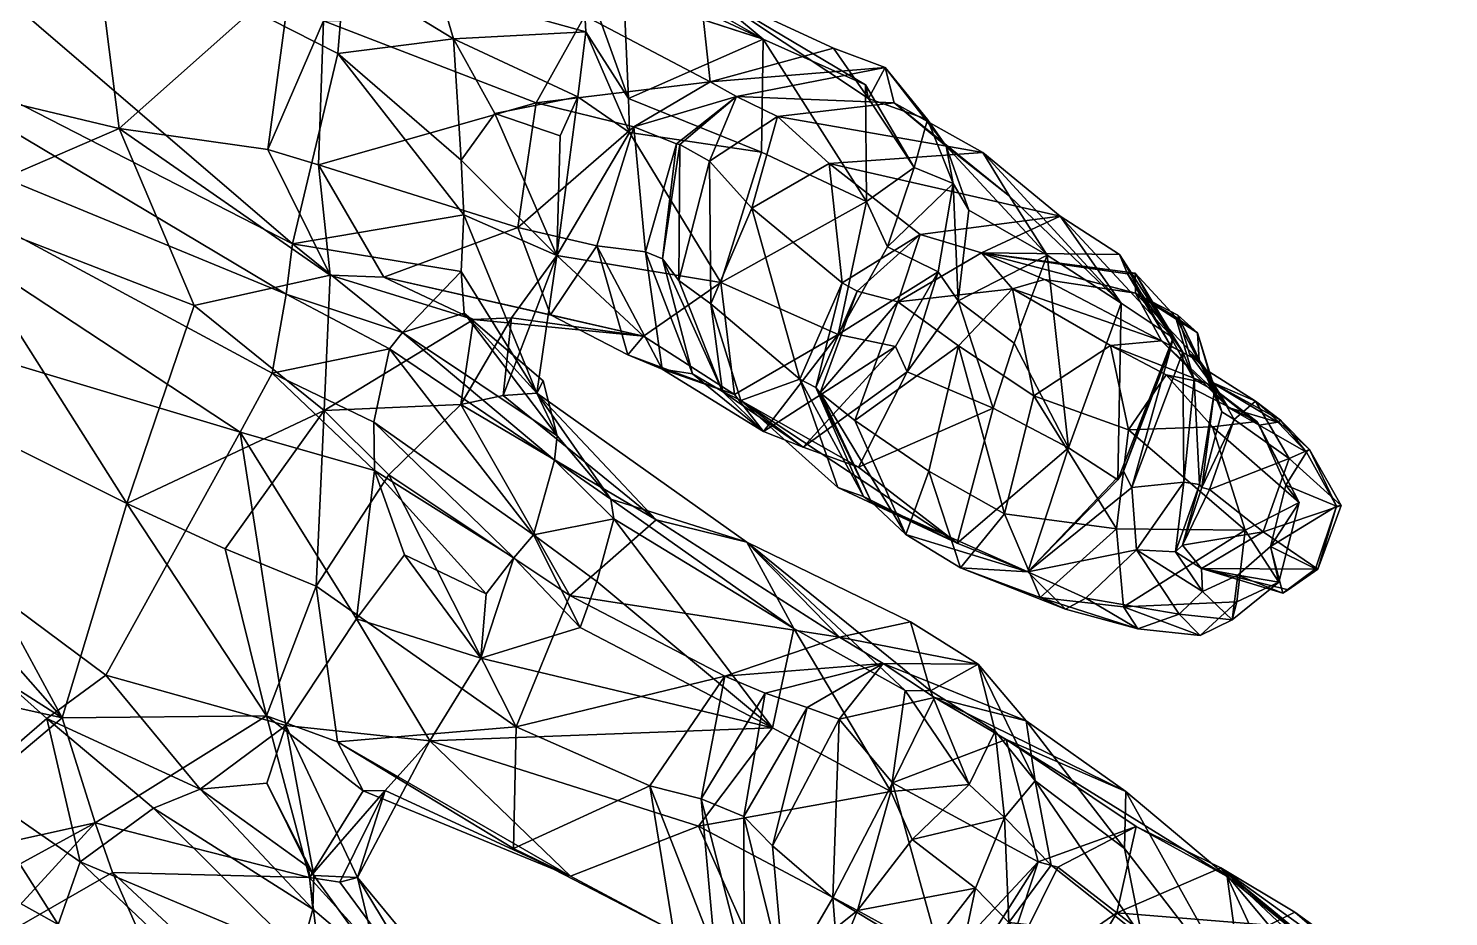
# Model space of a CAD drawing. Extents: x -472 to 472, y -81 to 99.
# Drawn here: x 423.46 to 468.99, y -23.14 to 5.33 of the extents above; entities that cross this region are included whole.
import ezdxf

# ---------------------------------------------------------------- set-up
doc = ezdxf.new("R2010")
doc.units = 0
doc.header["$MEASUREMENT"] = 0
doc.layers.add('body', color=250, linetype='Continuous')

msp = doc.modelspace()

# ---------------------------------------------------------------- meshes
at = {"layer": 'body'}
mesh = msp.add_polyface(dxfattribs=at)
corners = [(412.409, 15.175, 780.264), (411.047, 9.146, 782.125), (431.921, -1.577, 764.146), (433.384, 4.528, 759.932), (426.613, -9.894, 743.586), (418.666, -5.936, 748.787), (420.58, -0.372, 746.507), (428.777, -3.547, 743.385), (431.096, -16.708, 748.075), (424.546, -16.77, 749.809), (429.766, -11.348, 745.122), (417.261, -8.504, 751.025), (431.718, -3.192, 765.599), (409.824, 5.833, 783.703), (431.27, -5.721, 766.952), (430.247, -7.613, 767.125), (419.549, -20.695, 770.25), (402.151, -4.26, 784.304), (411.815, -18.888, 771.992), (405.492, -0.18, 785.216), (425.947, -15.4, 769.312), (418.736, -21.655, 750.335), (412.316, -14.039, 751.932), (416.292, -11.497, 751.13), (421.568, -18.927, 770.682), (424.048, -16.791, 769.999), (428.964, -19.051, 766.998), (426.366, 2.121, 739.961), (419.727, 3.71, 742.828), (425.411, 9.737, 740.436), (431.878, 7.025, 741.835), (418.126, 9.092, 741.87), (433.597, 7.136, 759.898), (433.807, 9.854, 758.7), (412.514, 21.027, 776.321), (416.19, 17.024, 740.348), (432.943, -6.921, 744.946), (413.975, -3.623, 750.149), (413.365, 3.474, 749.637), (412.006, -3.877, 750.695), (411.54, 7.523, 748.377), (426.517, 12.117, 738.679), (411.224, 3.493, 750.311), (410.685, -21.077, 756.315), (410.656, 16.787, 745.633)]
mesh.append_faces([[corners[k] for k in face] for face in [(0, 1, 2, 0), (2, 3, 0, 2), (4, 5, 6, 4), (6, 7, 4, 6), (8, 9, 4, 8), (4, 10, 8, 4), (5, 4, 9, 5), (9, 11, 5, 9), (12, 1, 13, 12), (13, 14, 12, 13), (15, 13, 19, 15), (19, 20, 15, 19), (9, 21, 22, 9), (22, 23, 9, 22), (24, 25, 19, 24), (26, 20, 25, 26), (27, 7, 6, 27), (6, 28, 27, 6), (27, 29, 30, 27), (28, 31, 29, 28), (29, 27, 28, 29), (32, 33, 34, 32), (29, 31, 35, 29), (4, 7, 36, 4), (6, 5, 37, 6), (37, 38, 6, 37), (28, 38, 40, 28), (40, 31, 28, 40), (39, 42, 38, 39), (38, 37, 39, 38), (11, 23, 39, 11), (39, 37, 11, 39), (22, 21, 43, 22), (31, 40, 44, 31)]], dxfattribs={"vtx2": -1, "vtx3": -1})
mesh.append_faces([[corners[k] for k in face] for face in [(15, 14, 13, 15), (1, 12, 2, 1), (16, 17, 18, 16), (20, 19, 25, 20), (0, 3, 32, 0), (11, 37, 5, 11), (22, 39, 23, 22), (30, 29, 41, 30), (6, 38, 28, 6), (11, 9, 23, 11)]], dxfattribs={"vtx3": -1})
mesh = msp.add_polyface(dxfattribs=at)
corners = [(441.072, 3.144, 751.853), (440.509, 1.89, 752.088), (440.403, -1.952, 748.325), (436.232, 8.5, 744.587), (444.986, 6.686, 737.147), (441.293, 5.731, 733.332), (440.21, 8.374, 750.347), (442.257, 7.211, 746.609), (438.558, 9.829, 749.189), (441.228, 7.187, 750.646), (441.328, 5.228, 751.579), (442.699, 3.09, 748.146), (442.548, 6.444, 746.838), (442.732, 1.997, 748.005), (438.411, 2.61, 755.663), (437.091, 4.997, 756.733), (447.012, 4.988, 739.439), (446.958, 1.368, 740.443), (445.317, 3.618, 726.556), (439.742, 2.943, 730.315), (442.871, 2.174, 726.101), (446.156, 3.146, 724.594), (444.24, 1.636, 724.32), (443.594, 12.035, 720.924), (440.09, 9.439, 720.013), (442.428, 8.319, 714.624), (445.173, 11.099, 716.093), (444.301, 7.813, 711.856), (446.481, 10.919, 713.393), (440.255, 7.997, 710.606), (437.294, 10.959, 709.671), (439.218, 9.639, 705.331), (441.996, 6.879, 706.445), (445.341, 6.801, 708.731), (436.534, 10.148, 719.162), (443.154, 6.894, 704.224), (440.533, 8.887, 702.892), (444.271, 9.031, 700.11), (445.714, 7.166, 701.624), (447.145, 6.442, 705.834), (441.236, 12.84, 702.107), (439.757, 13.743, 704.248), (438.716, 9.02, 714.158), (439.344, 8.655, 713.189), (437.09, 11.701, 711.937)]
mesh.append_faces([[corners[k] for k in face] for face in [(8, 16, 3, 8)]], dxfattribs={"vtx0": -1, "vtx1": -1, "vtx3": -1})
mesh.append_faces([[corners[k] for k in face] for face in [(0, 1, 2, 0), (3, 4, 5, 3), (6, 7, 8, 6), (9, 10, 11, 9), (11, 12, 9, 11), (7, 6, 9, 7), (9, 12, 7, 9), (10, 0, 13, 10), (13, 11, 10, 13), (14, 1, 0, 14), (0, 15, 14, 0), (8, 7, 16, 8), (16, 4, 3, 16), (11, 17, 16, 11), (16, 12, 11, 16), (18, 5, 4, 18), (19, 5, 18, 19), (18, 20, 19, 18), (21, 22, 20, 21), (20, 18, 21, 20), (23, 24, 25, 23), (25, 26, 23, 25), (27, 28, 26, 27), (26, 25, 27, 26), (29, 30, 31, 29), (31, 32, 29, 31), (32, 33, 27, 32), (27, 29, 32, 27), (25, 24, 34, 25), (35, 36, 37, 35), (37, 38, 35, 37), (35, 39, 33, 35), (33, 32, 35, 33), (32, 31, 36, 32), (36, 35, 32, 36), (37, 36, 40, 37), (36, 31, 41, 36), (29, 43, 44, 29), (43, 29, 27, 43), (27, 25, 43, 27)]], dxfattribs={"vtx2": -1, "vtx3": -1})
mesh.append_faces([[corners[k] for k in face] for face in [(13, 17, 11, 13), (12, 16, 7, 12), (25, 42, 43, 25)]], dxfattribs={"vtx3": -1})
mesh = msp.add_polyface(dxfattribs=at)
corners = [(436.316, 10.744, 753.334), (438.721, 9.464, 750.823), (438.558, 9.829, 749.189), (435.896, 11.67, 753.298), (436.232, 8.5, 744.587), (435.901, 8.369, 739.769), (434.299, 10.975, 738.814), (434.548, 8.053, 739.188), (431.878, 7.025, 741.835), (426.517, 12.117, 738.679), (431.133, 1.454, 741.774), (426.366, 2.121, 739.961), (441.293, 5.731, 733.332), (440.21, 8.374, 750.347), (432.759, 0.964, 739.176), (432.916, 5.578, 738.816), (439.742, 2.943, 730.315), (439.153, -1.053, 730.592), (433.384, 4.528, 759.932), (437.422, -0.642, 757.559), (437.335, 1.11, 755.868), (436.698, 9.642, 754.965), (436.642, 6.528, 757.396), (436.571, 8.613, 756.415), (433.807, 9.854, 758.7), (433.597, 7.136, 759.898), (433.648, 11.166, 757.596), (437.091, 4.997, 756.733), (441.328, 5.228, 751.579), (441.228, 7.187, 750.646), (441.072, 3.144, 751.853), (438.411, 2.61, 755.663), (433.012, 11.069, 738.219), (439.344, 8.655, 713.189), (436.921, 11.905, 712.64), (437.09, 11.701, 711.937), (436.534, 10.148, 719.162), (440.09, 9.439, 720.013), (438.925, 9.732, 723.758), (435.975, 10.475, 722.949), (438.716, 9.02, 714.158), (442.428, 8.319, 714.624), (438.074, 9.998, 725.642), (436.226, 11.922, 713.336), (435.476, 10.685, 724.51)]
mesh.append_faces([[corners[k] for k in face] for face in [(0, 1, 2, 0), (2, 3, 0, 2), (4, 5, 6, 4), (7, 8, 9, 7), (8, 10, 11, 8), (12, 5, 4, 12), (2, 1, 13, 2), (14, 15, 16, 14), (16, 17, 14, 16), (12, 16, 15, 12), (15, 7, 12, 15), (21, 0, 3, 21), (22, 23, 24, 22), (24, 25, 22, 24), (21, 26, 24, 21), (24, 23, 21, 24), (27, 22, 25, 27), (25, 18, 27, 25), (1, 0, 21, 1), (21, 13, 1, 21), (22, 28, 29, 22), (29, 23, 22, 29), (13, 21, 23, 13), (23, 29, 13, 23), (27, 30, 28, 27), (28, 22, 27, 28), (20, 31, 27, 20), (27, 18, 20, 27), (3, 2, 4, 3), (15, 14, 10, 15), (10, 8, 15, 10), (6, 5, 7, 6), (7, 32, 6, 7), (36, 37, 38, 36), (38, 39, 36, 38), (36, 40, 41, 36), (33, 40, 43, 33)]], dxfattribs={"vtx2": -1, "vtx3": -1})
mesh.append_faces([[corners[k] for k in face] for face in [(18, 19, 20, 18), (7, 15, 8, 7), (5, 12, 7, 5), (33, 34, 35, 33), (42, 39, 38, 42), (42, 44, 39, 42)]], dxfattribs={"vtx3": -1})
mesh = msp.add_polyface(dxfattribs=at)
corners = [(445.66, -2.814, 739.354), (446.958, 1.368, 740.443), (442.732, 1.997, 748.005), (454.053, 1.352, 721.158), (449.133, 0.998, 719.516), (447.478, 2.504, 722.59), (451.211, 2.944, 726.325), (456.536, -0.685, 715.836), (452.052, -1.279, 712.771), (458.44, -1.92, 712.563), (454.013, -1.865, 709.326), (445.299, 1.075, 722.505), (446.652, -0.427, 719.182), (445.333, -3.499, 719.916), (449.551, -2.828, 712.707), (450.999, -1.665, 734.028), (452.627, -2.467, 731.926), (453.105, 0.365, 731.372), (451.856, 0.872, 733.246), (453.264, -3.403, 729.796), (444.986, 6.686, 737.147), (449.267, 4.698, 731.029), (445.317, 3.618, 726.556), (450.396, 3.081, 732.367), (447.012, 4.988, 739.439), (450.299, 3.522, 734.423), (446.156, 3.146, 724.594), (450.931, 4.078, 728.73), (452.286, 2.408, 730.236), (453.606, -0.489, 728.703), (452.885, 1.555, 727.664), (456.122, -1.942, 723.552), (454.917, -0.042, 722.602), (450.329, -0.215, 735.46), (444.342, 1.615, 723.68), (444.24, 1.636, 724.32)]
mesh.append_faces([[corners[k] for k in face] for face in [(23, 20, 25, 23), (33, 18, 25, 33)]], dxfattribs={"vtx0": -1, "vtx1": -1, "vtx3": -1})
mesh.append_faces([[corners[k] for k in face] for face in [(0, 1, 2, 0), (3, 4, 5, 3), (5, 6, 3, 5), (7, 8, 4, 7), (4, 3, 7, 4), (7, 9, 10, 7), (11, 12, 13, 11), (12, 11, 5, 12), (5, 4, 12, 5), (14, 12, 4, 14), (4, 8, 14, 4), (15, 16, 17, 15), (17, 18, 15, 17), (17, 16, 19, 17), (20, 21, 22, 20), (23, 21, 20, 23), (20, 24, 25, 20), (26, 27, 6, 26), (6, 5, 26, 6), (27, 26, 22, 27), (22, 21, 27, 22), (27, 21, 23, 27), (23, 28, 27, 23), (28, 23, 18, 28), (18, 17, 28, 18), (17, 29, 30, 17), (30, 28, 17, 30), (30, 29, 31, 30), (31, 32, 30, 31), (27, 28, 30, 27), (30, 6, 27, 30), (32, 3, 6, 32), (6, 30, 32, 6), (33, 15, 18, 33), (18, 23, 25, 18), (24, 1, 33, 24), (33, 25, 24, 33), (33, 1, 0, 33)]], dxfattribs={"vtx2": -1, "vtx3": -1})
mesh.append_faces([[corners[k] for k in face] for face in [(26, 34, 35, 26), (11, 34, 26, 11), (11, 26, 5, 11)]], dxfattribs={"vtx3": -1})
mesh = msp.add_polyface(dxfattribs=at)
corners = [(440.82, -12.85, 736.859), (435.019, -8.976, 742.927), (437.32, -6.726, 743.729), (438.676, -6.44, 744.387), (438.948, -3.946, 743.664), (440.403, -1.952, 748.325), (437.422, -0.642, 757.559), (437.328, -2.465, 759.198), (439.758, -6.356, 750.352), (437.726, -3.995, 742.783), (432.943, -6.921, 744.946), (433.135, -2.576, 743.828), (433.384, 4.528, 759.932), (431.921, -1.577, 764.146), (434.558, -8.835, 764.055), (430.247, -7.613, 767.125), (433.977, -13.59, 763.471), (435.037, -4.935, 763.6), (431.718, -3.192, 765.599), (431.27, -5.721, 766.952), (434.533, -7.287, 764.654), (435.451, -4.412, 762.705), (435.517, -11.538, 763.302), (438.135, -12.791, 760.659), (437.433, -3.799, 760.599), (440.408, -7.733, 757.247), (439.649, -10.899, 759.249), (440.328, -8.504, 757.768), (439.02, -11.636, 759.336), (439.965, -5.966, 757.076), (434.85, -2.637, 740.07), (440.199, -3.852, 732.212), (443.182, -4.531, 736.682), (439.153, -1.053, 730.592), (432.759, 0.964, 739.176), (437.335, 1.11, 755.868), (438.411, 2.61, 755.663), (426.366, 2.121, 739.961), (431.133, 1.454, 741.774), (428.777, -3.547, 743.385), (429.766, -11.348, 745.122), (426.613, -9.894, 743.586), (432.689, -12.549, 743.609)]
mesh.append_faces([[corners[k] for k in face] for face in [(0, 1, 2, 0), (3, 4, 5, 3), (6, 7, 8, 6), (9, 2, 10, 9), (10, 11, 9, 10), (6, 12, 13, 6), (13, 7, 6, 13), (14, 15, 16, 14), (17, 18, 19, 17), (19, 20, 17, 19), (14, 20, 19, 14), (19, 15, 14, 19), (21, 13, 18, 21), (18, 17, 21, 18), (14, 22, 23, 14), (24, 21, 25, 24), (17, 20, 26, 17), (26, 27, 17, 26), (28, 26, 20, 28), (20, 14, 28, 20), (21, 17, 27, 21), (27, 25, 21, 27), (8, 7, 24, 8), (24, 29, 8, 24), (7, 13, 21, 7), (21, 24, 7, 21), (30, 31, 32, 30), (33, 31, 30, 33), (30, 34, 33, 30), (36, 35, 5, 36), (37, 38, 11, 37), (11, 39, 37, 11), (10, 40, 41, 10), (10, 1, 42, 10), (42, 40, 10, 42), (34, 30, 11, 34), (11, 38, 34, 11), (4, 3, 2, 4), (2, 9, 4, 2)]], dxfattribs={"vtx2": -1, "vtx3": -1})
mesh.append_faces([[corners[k] for k in face] for face in [(6, 5, 35, 6), (10, 39, 11, 10), (2, 1, 10, 2), (30, 9, 11, 30)]], dxfattribs={"vtx3": -1})
mesh = msp.add_polyface(dxfattribs=at)
corners = [(440.408, -7.733, 757.247), (442.133, -9.754, 753.13), (439.758, -6.356, 750.352), (439.965, -5.966, 757.076), (446.492, -11.136, 743.909), (443.58, -10.425, 739.767), (438.676, -6.44, 744.387), (437.32, -6.726, 743.729), (440.82, -12.85, 736.859), (440.403, -1.952, 748.325), (437.422, -0.642, 757.559), (442.23, -10.386, 754.956), (440.328, -8.504, 757.768), (439.649, -10.899, 759.249), (437.433, -3.799, 760.599), (447.995, -13.9, 747.221), (442.732, 1.997, 748.005), (441.072, 3.144, 751.853), (443.182, -4.531, 736.682), (445.66, -2.814, 739.354), (438.948, -3.946, 743.664), (437.726, -3.995, 742.783), (434.85, -2.637, 740.07), (440.509, 1.89, 752.088), (438.411, 2.61, 755.663), (445.333, -3.499, 719.916), (444.314, -2.754, 722.912), (445.299, 1.075, 722.505), (446.092, -6.405, 730.258), (442.676, -5.129, 728.754), (443.782, -5.596, 727.287), (441.679, -1.637, 727.015), (443.243, -1.831, 725.561), (440.199, -3.852, 732.212), (439.153, -1.053, 730.592), (442.871, 2.174, 726.101), (439.742, 2.943, 730.315), (444.24, 1.636, 724.32), (444.744, -5.737, 726.592), (447.029, -7.588, 728.04), (443.789, -2.053, 724.56), (445.706, -6.304, 724.914), (444.342, 1.615, 723.68)]
mesh.append_faces([[corners[k] for k in face] for face in [(0, 1, 2, 0), (2, 3, 0, 2), (2, 4, 5, 2), (5, 6, 2, 5), (7, 5, 8, 7), (9, 2, 6, 9), (2, 9, 10, 2), (11, 12, 13, 11), (12, 11, 1, 12), (1, 0, 12, 1), (0, 3, 14, 0), (4, 2, 1, 4), (9, 16, 17, 9), (18, 19, 9, 18), (9, 20, 18, 9), (18, 21, 22, 18), (9, 23, 24, 9), (16, 9, 19, 16), (25, 26, 27, 25), (19, 18, 28, 19), (28, 29, 30, 28), (30, 29, 31, 30), (31, 32, 30, 31), (33, 34, 31, 33), (31, 29, 33, 31), (29, 28, 18, 29), (18, 33, 29, 18), (35, 31, 34, 35), (34, 36, 35, 34), (35, 37, 32, 35), (32, 31, 35, 32), (38, 30, 32, 38), (32, 40, 38, 32), (40, 26, 41, 40), (41, 38, 40, 41), (40, 32, 37, 40), (37, 42, 40, 37), (42, 27, 26, 42), (26, 40, 42, 26)]], dxfattribs={"vtx2": -1, "vtx3": -1})
mesh.append_faces([[corners[k] for k in face] for face in [(1, 11, 15, 1), (6, 5, 7, 6), (20, 21, 18, 20), (30, 38, 39, 30)]], dxfattribs={"vtx3": -1})
mesh = msp.add_polyface(dxfattribs=at)
corners = [(454.013, -1.865, 709.326), (458.939, -2.511, 711.453), (458.95, -3.16, 708.078), (456.03, -2.713, 706.806), (455.013, -3.011, 706.02), (458.987, -11.388, 711.274), (458.838, -9.387, 713.834), (455.503, -12.086, 713.353), (458.497, -3.472, 718.038), (456.536, -0.685, 715.836), (454.053, 1.352, 721.158), (454.917, -0.042, 722.602), (456.122, -1.942, 723.552), (452.052, -1.279, 712.771), (460.156, -4.59, 714.722), (451.329, -3.434, 708.687), (453.282, -4.838, 705.105), (452.33, -8.862, 706.032), (449.952, -7.242, 709.865), (453.264, -3.403, 729.796), (455.059, -4.759, 724.452), (453.606, -0.489, 728.703), (454.383, -6.837, 724.493), (450.067, -8.736, 723.005), (453.234, -11.165, 716.658), (456.802, -8.112, 718.7), (458.386, -9.139, 715.269), (453.338, -11.958, 707.663), (451.585, -10.889, 711.453), (453.105, 0.365, 731.372), (454.751, -10.23, 702.705), (455.689, -6.446, 701.363), (458.155, -4.836, 702.418), (458.722, -7.537, 699.666), (458.34, -10.711, 700.258), (459.784, -4.685, 702.892), (451.628, -5.681, 729.344), (452.627, -2.467, 731.926), (458.44, -1.92, 712.563), (458.69, -2.536, 712.07), (458.569, -8.858, 714.311)]
mesh.append_faces([[corners[k] for k in face] for face in [(8, 10, 11, 8), (25, 12, 20, 25)]], dxfattribs={"vtx0": -1, "vtx2": -1, "vtx3": -1})
mesh.append_faces([[corners[k] for k in face] for face in [(8, 11, 12, 8), (25, 20, 22, 25)]], dxfattribs={"vtx0": -1, "vtx3": -1})
mesh.append_faces([[corners[k] for k in face] for face in [(0, 1, 2, 0), (2, 3, 0, 2), (5, 6, 7, 5), (8, 9, 10, 8), (0, 13, 9, 0), (9, 8, 14, 9), (15, 0, 4, 15), (4, 16, 15, 4), (16, 17, 18, 16), (19, 20, 12, 19), (12, 21, 19, 12), (22, 23, 24, 22), (24, 25, 22, 24), (25, 8, 12, 25), (8, 25, 26, 8), (7, 26, 25, 7), (25, 24, 7, 25), (17, 27, 28, 17), (19, 21, 29, 19), (27, 17, 30, 27), (31, 16, 4, 31), (4, 32, 31, 4), (33, 31, 32, 33), (31, 33, 34, 31), (34, 30, 31, 34), (30, 17, 16, 30), (16, 31, 30, 16), (35, 32, 4, 35), (4, 3, 35, 4), (19, 36, 22, 19), (22, 20, 19, 22), (36, 19, 37, 36), (0, 38, 39, 0), (39, 1, 0, 39), (7, 6, 40, 7), (40, 26, 7, 40), (13, 0, 15, 13)]], dxfattribs={"vtx2": -1, "vtx3": -1})
mesh.append_faces([[corners[k] for k in face] for face in [(4, 0, 3, 4), (2, 35, 3, 2)]], dxfattribs={"vtx3": -1})
mesh = msp.add_polyface(dxfattribs=at)
corners = [(446.652, -0.427, 719.182), (449.551, -2.828, 712.707), (448.191, -5.915, 713.322), (445.333, -3.499, 719.916), (449.952, -7.242, 709.865), (451.329, -3.434, 708.687), (453.282, -4.838, 705.105), (448.698, -6.177, 712.483), (450.024, -3.087, 711.244), (448.844, -6.355, 712.034), (451.628, -5.681, 729.344), (448.3, -8.093, 726.298), (450.067, -8.736, 723.005), (454.383, -6.837, 724.493), (450.232, -9.674, 714.221), (450.485, -9.85, 713.81), (453.234, -11.165, 716.658), (451.585, -10.889, 711.453), (452.33, -8.862, 706.032), (446.294, -6.593, 721.257), (445.706, -6.304, 724.914), (444.314, -2.754, 722.912), (449.409, -9.386, 714.909), (449.417, -4.48, 733.661), (446.092, -6.405, 730.258), (447.029, -7.588, 728.04), (451.253, -4.868, 731.732), (445.66, -2.814, 739.354), (443.782, -5.596, 727.287), (452.052, -1.279, 712.771), (452.627, -2.467, 731.926), (450.999, -1.665, 734.028), (444.744, -5.737, 726.592), (455.503, -12.086, 713.353), (450.329, -0.215, 735.46)]
mesh.append_faces([[corners[k] for k in face] for face in [(34, 27, 23, 34)]], dxfattribs={"vtx0": -1, "vtx2": -1, "vtx3": -1})
mesh.append_faces([[corners[k] for k in face] for face in [(34, 23, 31, 34)]], dxfattribs={"vtx0": -1, "vtx3": -1})
mesh.append_faces([[corners[k] for k in face] for face in [(0, 1, 2, 0), (2, 3, 0, 2), (4, 5, 6, 4), (10, 11, 12, 10), (12, 13, 10, 12), (15, 14, 7, 15), (7, 9, 15, 7), (17, 4, 18, 17), (19, 12, 11, 19), (11, 20, 19, 11), (20, 21, 3, 20), (3, 19, 20, 3), (19, 3, 2, 19), (2, 22, 19, 2), (19, 22, 16, 19), (16, 12, 19, 16), (23, 24, 25, 23), (25, 26, 23, 25), (26, 25, 11, 26), (11, 10, 26, 11), (24, 23, 27, 24), (28, 25, 24, 28), (1, 8, 7, 1), (7, 2, 1, 7), (14, 22, 2, 14), (2, 7, 14, 2), (30, 26, 10, 30), (23, 26, 30, 23), (30, 31, 23, 30), (5, 8, 29, 5), (5, 4, 9, 5), (9, 8, 5, 9), (9, 4, 17, 9), (17, 15, 9, 17), (15, 17, 33, 15)]], dxfattribs={"vtx2": -1, "vtx3": -1})
mesh.append_faces([[corners[k] for k in face] for face in [(7, 8, 9, 7), (14, 15, 16, 14), (25, 20, 11, 25), (29, 8, 1, 29), (16, 22, 14, 16), (25, 32, 20, 25)]], dxfattribs={"vtx3": -1})
mesh = msp.add_polyface(dxfattribs=at)
corners = [(461.325, -5.98, 703.155), (461.033, -5.363, 702.89), (460.304, -3.864, 707.152), (460.68, -5.097, 706.052), (458.95, -3.16, 708.078), (459.784, -4.685, 702.892), (459.936, -5.771, 700.868), (461.42, -7.439, 699.336), (458.722, -7.537, 699.666), (460.156, -4.59, 714.722), (458.44, -1.92, 712.563), (456.536, -0.685, 715.836), (458.939, -2.511, 711.453), (460.464, -5.043, 713.354), (460.832, -5.923, 710.575), (460.233, -3.914, 709.197), (458.386, -9.139, 715.269), (458.497, -3.472, 718.038), (458.155, -4.836, 702.418), (460.937, -4.43, 708.447), (461.486, -6.288, 709.578), (461.724, -6.96, 707.949), (460.989, -5.301, 707.254), (461.919, -6.816, 701.765), (461.224, -6.045, 701.535), (462.837, -7.267, 700.555), (462.918, -7.386, 701.721), (463.599, -7.23, 700.127), (462.795, -6.613, 703.739), (461.217, -5.61, 706.829), (462.11, -7.21, 707.633), (460.091, -4.864, 713.883), (458.69, -2.536, 712.07), (458.569, -8.858, 714.311), (458.838, -9.387, 713.834), (463.513, -7.289, 700.072)]
mesh.append_faces([[corners[k] for k in face] for face in [(0, 1, 2, 0), (2, 3, 0, 2), (4, 2, 1, 4), (1, 5, 4, 1), (9, 10, 11, 9), (12, 13, 14, 12), (14, 15, 12, 14), (16, 9, 17, 16), (18, 6, 8, 18), (19, 20, 21, 19), (21, 22, 19, 21), (22, 3, 2, 22), (2, 19, 22, 2), (19, 2, 4, 19), (4, 15, 19, 4), (15, 14, 20, 15), (20, 19, 15, 20), (23, 24, 5, 23), (5, 1, 23, 5), (24, 6, 18, 24), (18, 5, 24, 18), (25, 7, 6, 25), (6, 24, 25, 6), (24, 23, 26, 24), (26, 25, 24, 26), (27, 0, 28, 27), (0, 3, 29, 0), (29, 28, 0, 29), (28, 29, 30, 28), (21, 30, 29, 21), (29, 22, 21, 29), (31, 32, 10, 31), (10, 9, 31, 10), (33, 31, 9, 33), (9, 16, 33, 9), (31, 33, 34, 31), (13, 12, 32, 13), (32, 31, 13, 32), (0, 35, 23, 0), (23, 1, 0, 23)]], dxfattribs={"vtx2": -1, "vtx3": -1})
mesh.append_faces([[corners[k] for k in face] for face in [(6, 7, 8, 6), (12, 15, 4, 12), (22, 29, 3, 22), (35, 0, 27, 35)]], dxfattribs={"vtx3": -1})
mesh = msp.add_polyface(dxfattribs=at)
corners = [(458.722, -7.537, 699.666), (461.42, -7.439, 699.336), (462.465, -10.756, 699.306), (458.34, -10.711, 700.258), (464.529, -8.171, 700.002), (465.549, -9.963, 700.45), (465.396, -9.984, 700.414), (464.432, -8.25, 699.961), (464.792, -12.002, 701.599), (460.498, -9.218, 711.259), (460.832, -5.923, 710.575), (460.464, -5.043, 713.354), (458.838, -9.387, 713.834), (461.005, -9.285, 710.324), (460.233, -11.447, 709.646), (460.456, -11.232, 707.798), (461.078, -9.381, 708.9), (461.724, -6.96, 707.949), (461.486, -6.288, 709.578), (458.987, -11.388, 711.274), (462.918, -7.386, 701.721), (463.769, -9.314, 702.151), (464.195, -9.87, 700.637), (462.837, -7.267, 700.555), (463.551, -12.422, 702.061), (463.275, -11.277, 703.147), (463.049, -10.804, 705.402), (463.879, -8.458, 704.489), (462.11, -7.21, 707.633), (461.328, -9.446, 708.343), (462.795, -6.613, 703.739), (463.599, -7.23, 700.127), (460.091, -4.864, 713.883), (463.513, -7.289, 700.072), (461.919, -6.816, 701.765), (464.727, -11.991, 701.485)]
mesh.append_faces([[corners[k] for k in face] for face in [(0, 1, 2, 0), (2, 3, 0, 2), (4, 5, 6, 4), (6, 7, 4, 6), (6, 5, 8, 6), (9, 10, 11, 9), (11, 12, 9, 11), (13, 14, 15, 13), (15, 16, 13, 15), (16, 17, 18, 16), (18, 13, 16, 18), (13, 18, 10, 13), (10, 9, 13, 10), (9, 19, 14, 9), (14, 13, 9, 14), (20, 21, 22, 20), (22, 23, 20, 22), (22, 2, 1, 22), (1, 23, 22, 1), (2, 22, 24, 2), (22, 21, 25, 22), (26, 8, 5, 26), (5, 27, 26, 5), (27, 28, 29, 27), (29, 26, 27, 29), (26, 29, 15, 26), (30, 4, 31, 30), (28, 27, 30, 28), (27, 5, 4, 27), (4, 30, 27, 4), (16, 29, 28, 16), (28, 17, 16, 28), (12, 11, 32, 12), (31, 4, 7, 31), (7, 33, 31, 7), (20, 34, 33, 20), (33, 7, 20, 33), (21, 20, 7, 21), (7, 6, 21, 7), (25, 21, 6, 25), (6, 35, 25, 6)]], dxfattribs={"vtx2": -1, "vtx3": -1})
mesh.append_faces([[corners[k] for k in face] for face in [(15, 29, 16, 15), (19, 9, 12, 19)]], dxfattribs={"vtx3": -1})
mesh = msp.add_polyface(dxfattribs=at)
corners = [(435.517, -11.538, 763.302), (433.977, -13.59, 763.471), (437.967, -14.859, 758.215), (438.135, -12.791, 760.659), (436.324, -17.511, 756.018), (434.899, -19.1, 750.575), (440.84, -21.845, 743.633), (441.143, -13.877, 755.445), (439.02, -11.636, 759.336), (439.099, -17.057, 737.1), (432.689, -12.549, 743.609), (435.019, -8.976, 742.927), (440.82, -12.85, 736.859), (433.373, -17.539, 746.064), (439.014, -20.954, 739.711), (434.188, -19.112, 749.617), (434.558, -8.835, 764.055), (439.649, -10.899, 759.249), (441.684, -12.393, 756.021), (442.23, -10.386, 754.956), (447.318, -17.086, 748.481), (444.939, -20.246, 747.473), (431.098, -18.866, 765.181), (432.434, -21.551, 763.804), (432.607, -21.826, 761.013), (431.713, -17.015, 764.934), (434.013, -21.887, 756.736), (431.096, -16.708, 748.075), (432.47, -21.89, 751.182), (425.604, -20.135, 749.796), (428.964, -19.051, 766.998), (425.947, -15.4, 769.312), (430.247, -7.613, 767.125), (429.766, -11.348, 745.122), (443.386, -18.951, 733.005), (443.58, -10.425, 739.767), (449.463, -14.178, 733.582), (445.783, -15.438, 732.182)]
mesh.append_faces([[corners[k] for k in face] for face in [(20, 2, 4, 20), (25, 26, 4, 25)]], dxfattribs={"vtx0": -1, "vtx2": -1, "vtx3": -1})
mesh.append_faces([[corners[k] for k in face] for face in [(20, 4, 21, 20), (25, 4, 1, 25)]], dxfattribs={"vtx0": -1, "vtx3": -1})
mesh.append_faces([[corners[k] for k in face] for face in [(0, 1, 2, 0), (2, 3, 0, 2), (4, 5, 6, 4), (2, 7, 8, 2), (8, 3, 2, 8), (9, 10, 11, 9), (11, 12, 9, 11), (13, 10, 9, 13), (9, 14, 13, 9), (6, 15, 13, 6), (13, 14, 6, 13), (1, 0, 16, 1), (17, 18, 19, 17), (7, 18, 17, 7), (17, 8, 7, 17), (3, 8, 16, 3), (20, 7, 2, 20), (19, 18, 20, 19), (22, 23, 24, 22), (24, 25, 22, 24), (5, 4, 26, 5), (27, 15, 28, 27), (28, 29, 27, 28), (30, 22, 25, 30), (25, 31, 30, 25), (23, 22, 30, 23), (25, 24, 26, 25), (25, 1, 32, 25), (32, 31, 25, 32), (10, 13, 27, 10), (27, 33, 10, 27), (14, 9, 34, 14), (12, 35, 36, 12), (37, 34, 9, 37), (9, 12, 37, 9)]], dxfattribs={"vtx2": -1, "vtx3": -1})
mesh.append_faces([[corners[k] for k in face] for face in [(2, 1, 4, 2), (18, 7, 20, 18), (13, 15, 27, 13), (5, 15, 6, 5)]], dxfattribs={"vtx3": -1})
mesh = msp.add_polyface(dxfattribs=at)
corners = [(442.133, -9.754, 753.13), (447.995, -13.9, 747.221), (446.492, -11.136, 743.909), (447.318, -17.086, 748.481), (442.23, -10.386, 754.956), (449.453, -16.811, 729.019), (451.161, -18.85, 725.481), (449.247, -22.536, 725.994), (452.509, -16.115, 730.084), (454.805, -17.466, 727.341), (455.832, -21.382, 720.308), (454.752, -19.962, 739.765), (453.617, -18.908, 741.68), (451.788, -20.667, 742.412), (451.734, -13.687, 738.777), (449.463, -14.178, 733.582), (443.58, -10.425, 739.767), (452.382, -15.908, 740.516), (451.567, -15.893, 742.824), (450.859, -15.025, 731.814), (453.907, -15.053, 736.706), (455.442, -16.865, 734.196), (454.448, -17.192, 738.586), (445.783, -15.438, 732.182), (440.82, -12.85, 736.859), (447.08, -15.973, 730.854), (445.03, -19.37, 731.675), (443.386, -18.951, 733.005), (455.74, -18.787, 735.463), (451.11, -19.13, 744.04), (446.397, -19.934, 731.379), (448.429, -16.438, 730.665), (447.319, -20.874, 729.401), (444.939, -20.246, 747.473), (450.04, -22.946, 742.102), (453.338, -11.958, 707.663), (456.704, -13.288, 709.769), (455.503, -12.086, 713.353), (451.585, -10.889, 711.453), (454.751, -10.23, 702.705), (455.89, -12.906, 704.317), (453.234, -11.165, 716.658), (450.485, -9.85, 713.81)]
mesh.append_faces([[corners[k] for k in face] for face in [(17, 2, 18, 17), (29, 12, 18, 29)]], dxfattribs={"vtx0": -1, "vtx1": -1, "vtx3": -1})
mesh.append_faces([[corners[k] for k in face] for face in [(29, 33, 34, 29)]], dxfattribs={"vtx0": -1, "vtx2": -1, "vtx3": -1})
mesh.append_faces([[corners[k] for k in face] for face in [(0, 1, 2, 0), (3, 1, 4, 3), (5, 6, 7, 5), (6, 5, 8, 6), (8, 9, 6, 8), (10, 6, 9, 10), (11, 12, 13, 11), (2, 14, 15, 2), (15, 16, 2, 15), (17, 14, 2, 17), (2, 1, 18, 2), (19, 20, 21, 19), (21, 8, 19, 21), (20, 19, 15, 20), (15, 14, 20, 15), (20, 14, 17, 20), (17, 22, 20, 17), (15, 23, 24, 15), (23, 25, 26, 23), (26, 27, 23, 26), (19, 25, 23, 19), (23, 15, 19, 23), (22, 17, 12, 22), (12, 11, 22, 12), (20, 22, 28, 20), (29, 13, 12, 29), (12, 17, 18, 12), (1, 3, 29, 1), (29, 18, 1, 29), (30, 26, 25, 30), (25, 31, 30, 25), (31, 5, 32, 31), (32, 30, 31, 32), (29, 3, 33, 29), (35, 36, 37, 35), (37, 38, 35, 37), (39, 40, 35, 39), (37, 41, 42, 37)]], dxfattribs={"vtx2": -1, "vtx3": -1})
mesh.append_faces([[corners[k] for k in face] for face in [(19, 31, 25, 19), (5, 31, 19, 5), (5, 19, 8, 5)]], dxfattribs={"vtx3": -1})
mesh = msp.add_polyface(dxfattribs=at)
corners = [(458.639, -19.135, 730.083), (454.805, -17.466, 727.341), (452.509, -16.115, 730.084), (455.442, -16.865, 734.196), (455.74, -18.787, 735.463), (454.448, -17.192, 738.586), (454.752, -19.962, 739.765), (453.907, -15.053, 736.706), (458.599, -20.958, 731.356), (456.704, -13.288, 709.769), (457.36, -12.93, 710.236), (455.503, -12.086, 713.353), (458.987, -11.388, 711.274), (461.104, -12.721, 706.102), (460.233, -11.447, 709.646), (460.349, -13.449, 706.617), (461.062, -11.977, 706.055), (460.456, -11.232, 707.798), (462.465, -10.756, 699.306), (462.203, -13.052, 701.105), (458.563, -13.21, 702.04), (458.34, -10.711, 700.258), (461.022, -14.126, 703.81), (464.792, -12.002, 701.599), (464.727, -11.991, 701.485), (465.396, -9.984, 700.414), (455.89, -12.906, 704.317), (454.751, -10.23, 702.705), (459.031, -13.911, 706.39), (453.338, -11.958, 707.663), (462.048, -13.624, 704.131), (462.234, -12.191, 703.847), (463.551, -12.422, 702.061), (463.275, -11.277, 703.147), (464.195, -9.87, 700.637), (463.049, -10.804, 705.402), (463.678, -12.772, 701.975), (463.843, -12.669, 702.021)]
mesh.append_faces([[corners[k] for k in face] for face in [(0, 1, 2, 0), (2, 3, 0, 2), (4, 5, 6, 4), (4, 3, 7, 4), (3, 4, 8, 3), (11, 10, 12, 11), (13, 14, 12, 13), (12, 15, 13, 12), (14, 13, 16, 14), (16, 17, 14, 16), (18, 19, 20, 18), (20, 21, 18, 20), (23, 24, 25, 23), (26, 27, 21, 26), (21, 20, 26, 21), (20, 22, 28, 20), (28, 26, 20, 28), (26, 28, 9, 26), (9, 29, 26, 9), (15, 28, 22, 15), (22, 30, 15, 22), (13, 15, 30, 13), (30, 31, 13, 30), (10, 9, 28, 10), (28, 15, 10, 28), (32, 19, 18, 32), (33, 32, 34, 33), (32, 33, 31, 32), (31, 30, 32, 31), (30, 22, 19, 30), (19, 32, 30, 19), (17, 16, 35, 17), (37, 36, 24, 37), (24, 23, 37, 24), (23, 35, 16, 23), (16, 37, 23, 16), (36, 31, 33, 36), (33, 24, 36, 33)]], dxfattribs={"vtx2": -1, "vtx3": -1})
mesh.append_faces([[corners[k] for k in face] for face in [(9, 10, 11, 9), (22, 20, 19, 22), (12, 10, 15, 12), (16, 31, 36, 16), (16, 36, 37, 16), (31, 16, 13, 31)]], dxfattribs={"vtx3": -1})
mesh = msp.add_polyface(dxfattribs=at)
corners = [(418.736, -21.655, 750.335), (424.546, -16.77, 749.809), (425.604, -20.135, 749.796), (420.218, -23.07, 750.297), (428.833, -27.308, 763.925), (426.781, -27.307, 764.158), (424.576, -28.483, 762.006), (430.377, -29.008, 761.191), (422.001, -29.01, 756.683), (430.777, -36.404, 750.991), (420.69, -27.854, 752.948), (428.637, -34.531, 746.963), (430.219, -30.91, 744.906), (421.888, -24.178, 750.66), (426.157, -21.732, 748.927), (433.268, -28.368, 744.628), (416.671, -25.607, 762.941), (415.624, -26.409, 758.245), (414.643, -22.708, 767.436), (420.395, -25.208, 766.696), (417.673, -25.986, 752.974), (419.632, -27.164, 752.927), (419.549, -20.695, 770.25), (411.815, -18.888, 771.992), (425.12, -21.388, 768.079), (427.474, -19.665, 767.799), (424.048, -16.791, 769.999), (421.568, -18.927, 770.682), (428.964, -19.051, 766.998), (424.412, -23.399, 767.296), (424.368, -25.456, 766.162), (430.389, -26.379, 764.106), (432.18, -24.355, 763.746), (431.096, -16.708, 748.075), (414.831, -25.376, 757.281), (410.685, -21.077, 756.315)]
mesh.append_faces([[corners[k] for k in face] for face in [(0, 1, 2, 0), (2, 3, 0, 2), (4, 5, 6, 4), (6, 7, 4, 6), (6, 8, 9, 6), (9, 8, 10, 9), (10, 11, 9, 10), (12, 11, 10, 12), (10, 13, 12, 10), (12, 13, 14, 12), (14, 15, 12, 14), (16, 17, 8, 16), (8, 6, 16, 8), (18, 16, 6, 18), (6, 19, 18, 6), (18, 19, 22, 18), (22, 23, 18, 22), (24, 25, 26, 24), (26, 27, 24, 26), (26, 25, 28, 26), (29, 24, 27, 29), (27, 22, 29, 27), (30, 5, 4, 30), (4, 29, 30, 4), (24, 31, 32, 24), (29, 4, 31, 29), (31, 24, 29, 31), (6, 5, 30, 6), (30, 19, 6, 30), (19, 30, 29, 19), (29, 22, 19, 29), (0, 3, 21, 0), (21, 20, 0, 21), (20, 8, 34, 20), (34, 35, 20, 34), (2, 14, 13, 2), (13, 3, 2, 13), (13, 10, 21, 13), (21, 3, 13, 21)]], dxfattribs={"vtx2": -1, "vtx3": -1})
mesh.append_faces([[corners[k] for k in face] for face in [(8, 20, 21, 8), (2, 1, 33, 2), (8, 17, 34, 8), (0, 20, 35, 0), (10, 8, 21, 10)]], dxfattribs={"vtx3": -1})
mesh = msp.add_polyface(dxfattribs=at)
corners = [(451.161, -18.85, 725.481), (455.832, -21.382, 720.308), (452.772, -24.666, 721.32), (449.247, -22.536, 725.994), (447.319, -20.874, 729.401), (449.453, -16.811, 729.019), (454.375, -25.766, 720.576), (453.484, -25.089, 720.526), (453.215, -25.111, 737.419), (450.094, -27.192, 734.03), (452.492, -29.114, 730.718), (456.748, -27.995, 732.905), (453.949, -29.767, 722.42), (454.737, -29.894, 722.344), (456.355, -31.561, 724.788), (449.592, -26.909, 727.988), (447.694, -25.198, 731.938), (453.139, -29.256, 723.18), (451.788, -20.667, 742.412), (453.824, -22.226, 740.48), (454.752, -19.962, 739.765), (450.04, -22.946, 742.102), (447.176, -25.243, 737.364), (448.56, -26.546, 735.587), (452.309, -24.19, 740.297), (454.886, -23.335, 737.676), (444.939, -20.246, 747.473), (440.84, -21.845, 743.633), (444.144, -23.611, 735.165), (445.477, -24.318, 733.66), (443.386, -18.951, 733.005), (446.405, -24.693, 733.191), (445.03, -19.37, 731.675), (446.397, -19.934, 731.379), (451.11, -19.13, 744.04)]
mesh.append_faces([[corners[k] for k in face] for face in [(34, 21, 18, 34)]], dxfattribs={"vtx0": -1, "vtx3": -1})
mesh.append_faces([[corners[k] for k in face] for face in [(0, 1, 2, 0), (2, 3, 0, 2), (3, 4, 5, 3), (6, 7, 1, 6), (8, 9, 10, 8), (10, 11, 8, 10), (13, 12, 7, 13), (7, 6, 13, 7), (15, 10, 9, 15), (9, 16, 15, 9), (16, 4, 3, 16), (3, 15, 16, 3), (15, 3, 2, 15), (2, 17, 15, 2), (15, 17, 14, 15), (14, 10, 15, 14), (18, 19, 20, 18), (21, 22, 23, 21), (23, 24, 21, 23), (24, 23, 9, 24), (9, 8, 24, 9), (20, 19, 25, 20), (26, 27, 22, 26), (22, 21, 26, 22), (22, 28, 29, 22), (29, 23, 22, 29), (29, 28, 30, 29), (12, 17, 2, 12), (2, 7, 12, 2), (19, 24, 8, 19), (8, 25, 19, 8), (21, 24, 19, 21), (19, 18, 21, 19), (31, 29, 32, 31), (32, 33, 31, 32), (33, 4, 16, 33), (16, 31, 33, 16)]], dxfattribs={"vtx2": -1, "vtx3": -1})
mesh.append_faces([[corners[k] for k in face] for face in [(12, 13, 14, 12), (23, 16, 9, 23), (1, 7, 2, 1), (29, 31, 23, 29), (23, 31, 16, 23)]], dxfattribs={"vtx3": -1})
mesh = msp.add_polyface(dxfattribs=at)
corners = [(461.686, -21.578, 719.208), (465.205, -24.478, 721.345), (466.098, -24.766, 718.226), (464.059, -22.999, 716.99), (463.226, -23.411, 716.26), (467.065, -25.857, 717.331), (468.989, -27.007, 713.188), (462.442, -25.947, 727.284), (461.891, -21.858, 725.255), (458.639, -19.135, 730.083), (458.599, -20.958, 731.356), (459.162, -23.816, 732.524), (458.972, -20.248, 721.734), (454.805, -17.466, 727.341), (464.447, -23.925, 722.263), (464.611, -27.758, 723.65), (466.759, -26.224, 719.12), (455.832, -21.382, 720.308), (458.35, -23.016, 717.307), (460.678, -24.786, 713.746), (455.829, -27.257, 717.484), (456.464, -21.56, 720.097), (454.375, -25.766, 720.576), (454.886, -23.335, 737.676), (457.742, -25.703, 733.006), (456.246, -21.495, 736.484), (454.752, -19.962, 739.765), (463.352, -26.869, 710.472), (466.659, -25.514, 712.204), (467.134, -26.904, 718.404), (468.212, -26.015, 713.337), (453.215, -25.111, 737.419), (456.748, -27.995, 732.905), (455.74, -18.787, 735.463), (455.442, -16.865, 734.196), (464.766, -24.468, 721.778), (464.765, -27.955, 722.863)]
mesh.append_faces([[corners[k] for k in face] for face in [(7, 9, 10, 7)]], dxfattribs={"vtx0": -1, "vtx2": -1, "vtx3": -1})
mesh.append_faces([[corners[k] for k in face] for face in [(7, 10, 11, 7)]], dxfattribs={"vtx0": -1, "vtx3": -1})
mesh.append_faces([[corners[k] for k in face] for face in [(0, 1, 2, 0), (2, 3, 0, 2), (2, 5, 6, 2), (7, 8, 9, 7), (8, 12, 13, 8), (13, 9, 8, 13), (8, 14, 0, 8), (0, 12, 8, 0), (8, 7, 15, 8), (15, 14, 8, 15), (13, 12, 17, 13), (18, 0, 4, 18), (4, 19, 18, 4), (20, 18, 19, 20), (17, 21, 22, 17), (23, 24, 11, 23), (11, 25, 23, 11), (23, 25, 26, 23), (27, 19, 4, 27), (4, 28, 27, 4), (29, 5, 2, 29), (2, 16, 29, 2), (30, 28, 4, 30), (4, 3, 30, 4), (23, 31, 32, 23), (26, 25, 33, 26), (33, 25, 11, 33), (11, 10, 33, 11), (10, 9, 34, 10), (0, 14, 35, 0), (35, 1, 0, 35), (36, 35, 14, 36), (14, 15, 36, 14), (18, 21, 12, 18), (12, 0, 18, 12), (18, 20, 22, 18), (22, 21, 18, 22)]], dxfattribs={"vtx2": -1, "vtx3": -1})
mesh.append_faces([[corners[k] for k in face] for face in [(4, 0, 3, 4), (1, 16, 2, 1), (21, 17, 12, 21), (2, 30, 3, 2)]], dxfattribs={"vtx3": -1})
mesh = msp.add_polyface(dxfattribs=at)
corners = [(440.84, -21.845, 743.633), (444.939, -20.246, 747.473), (436.324, -17.511, 756.018), (434.013, -21.887, 756.736), (433.439, -22.035, 752.096), (434.899, -19.1, 750.575), (439.407, -28.417, 751.888), (443.296, -32.023, 747.899), (441.544, -30.925, 742.997), (437.084, -26.972, 747.817), (432.607, -21.826, 761.013), (432.434, -21.551, 763.804), (432.583, -22.905, 763.528), (434.678, -24.683, 760.024), (439.275, -30.667, 754.805), (442.062, -33.243, 751.324), (445.201, -33.472, 746.206), (432.47, -21.89, 751.182), (433.268, -28.368, 744.628), (426.157, -21.732, 748.927), (437.736, -31.312, 741.458), (430.219, -30.91, 744.906), (442.659, -31.942, 741.685), (438.594, -32.073, 740.353), (432.18, -24.355, 763.746), (430.389, -26.379, 764.106), (431.667, -27.813, 761.742), (433.771, -26.181, 761.146), (428.833, -27.308, 763.925), (430.377, -29.008, 761.191), (428.964, -19.051, 766.998), (427.474, -19.665, 767.799), (425.12, -21.388, 768.079), (424.576, -28.483, 762.006), (434.357, -34.868, 754.103), (437.583, -33.245, 755.768), (425.604, -20.135, 749.796), (434.188, -19.112, 749.617), (443.386, -18.951, 733.005), (445.03, -19.37, 731.675), (445.477, -24.318, 733.66), (444.144, -23.611, 735.165), (439.014, -20.954, 739.711), (447.176, -25.243, 737.364)]
mesh.append_faces([[corners[k] for k in face] for face in [(0, 1, 2, 0), (3, 4, 5, 3), (6, 7, 8, 6), (8, 9, 6, 8), (3, 6, 9, 3), (9, 4, 3, 9), (10, 11, 12, 10), (12, 13, 10, 12), (6, 14, 15, 6), (8, 7, 16, 8), (17, 9, 18, 17), (18, 19, 17, 18), (18, 9, 8, 18), (8, 20, 18, 8), (21, 18, 20, 21), (22, 23, 20, 22), (20, 8, 22, 20), (24, 25, 26, 24), (26, 27, 24, 26), (13, 12, 24, 13), (24, 27, 13, 24), (25, 28, 29, 25), (29, 26, 25, 29), (30, 12, 11, 30), (24, 31, 32, 24), (12, 30, 31, 12), (31, 24, 12, 31), (29, 33, 34, 29), (13, 14, 6, 13), (6, 3, 13, 6), (26, 35, 14, 26), (14, 27, 26, 14), (5, 4, 17, 5), (17, 37, 5, 17), (38, 39, 40, 38), (38, 41, 42, 38), (41, 43, 0, 41), (0, 42, 41, 0)]], dxfattribs={"vtx2": -1, "vtx3": -1})
mesh.append_faces([[corners[k] for k in face] for face in [(29, 35, 26, 29), (27, 14, 13, 27), (17, 19, 36, 17), (17, 4, 9, 17), (13, 3, 10, 13)]], dxfattribs={"vtx3": -1})

doc.saveas('drawing.dxf')
